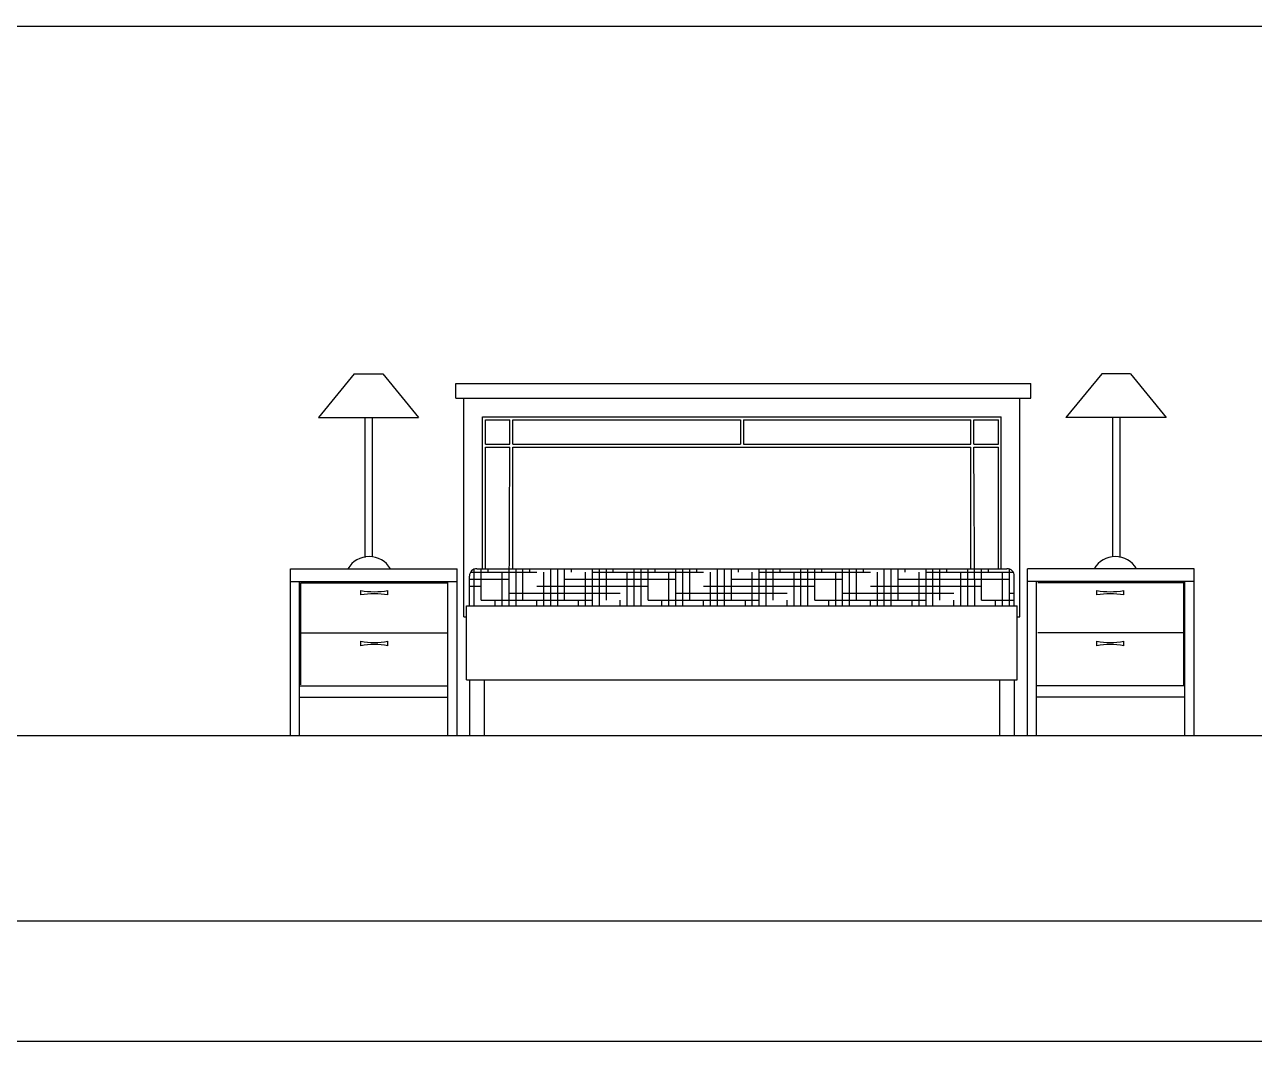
# Model space of a CAD drawing. Header units: inches. Extents: x 15.4 to 57.9, y 9.9 to 34.7.
# Drawn here: x 29.855 to 33.173, y 9.9 to 12.644 of the extents above; entities that cross this region are included whole.
import ezdxf

# ---------------------------------------------------------------- set-up
doc = ezdxf.new("R2010")
doc.units = ezdxf.units.IN
doc.header["$MEASUREMENT"] = 0
for name, color, linetype in [('02', 2, 'Continuous'), ('1', 1, 'Continuous'), ('kadrbm', 4, 'Continuous')]:
    doc.layers.add(name, color=color, linetype=linetype)

# ---------------------------------------------------------------- blocks, each defined once
blk = doc.blocks.new('kadrbm')
at = {"layer": 'kadrbm', "color": 4}
blk.add_lwpolyline([(0, 0), (0, 24.7972), (21, 24.7972), (21, 0), (0, 0)], close=True, dxfattribs=at)
blk.add_lwpolyline([(20.6631, 0.3257), (20.6631, 24.4603), (0.3369, 24.4603), (0.3369, 0.3257), (20.6631, 0.3257)], dxfattribs=at)

msp = doc.modelspace()

# ---------------------------------------------------------------- linework, layer by layer
at = {"layer": '02'}
for p, q in [((30.7443, 11.7015), (30.6478, 11.5838)), ((30.7443, 11.7015), (30.8215, 11.7015)), ((30.8215, 11.7015), (30.918, 11.5838)), ((32.7613, 11.7015), (32.6648, 11.5838)), ((32.8385, 11.7015), (32.7613, 11.7015)), ((32.8385, 11.7015), (32.935, 11.5838)), ((31.0183, 11.676), (32.5703, 11.676)), ((31.0183, 11.636), (31.0183, 11.676)), ((32.5703, 11.636), (32.5703, 11.676)), ((31.0183, 11.636), (32.5703, 11.636)), ((31.0403, 11.046), (31.0403, 11.636)), ((32.5403, 11.046), (32.5403, 11.636)), ((30.6478, 11.5838), (30.918, 11.5838)), ((30.7729, 11.5838), (30.7729, 11.2062)), ((30.7929, 11.5838), (30.7929, 11.2087)), ((31.0903, 11.586), (32.4903, 11.586)), ((31.0903, 11.176), (31.0903, 11.586)), ((32.4903, 11.176), (32.4903, 11.586)), ((32.935, 11.5838), (32.6648, 11.5838)), ((32.7899, 11.5838), (32.7899, 11.2087)), ((32.8099, 11.5838), (32.8099, 11.2062)), ((31.0983, 11.578), (31.1643, 11.578)), ((31.0983, 11.512), (31.0983, 11.578)), ((31.1643, 11.512), (31.1643, 11.578)), ((31.1723, 11.512), (31.1723, 11.578)), ((31.1723, 11.578), (31.7864, 11.578)), ((31.7864, 11.578), (31.7864, 11.512)), ((31.7944, 11.578), (32.4083, 11.578)), ((31.7944, 11.578), (31.7944, 11.512)), ((32.4083, 11.512), (32.4083, 11.578)), ((32.4163, 11.578), (32.4823, 11.578)), ((32.4163, 11.512), (32.4163, 11.578)), ((32.4823, 11.512), (32.4823, 11.578)), ((31.0983, 11.512), (31.1643, 11.512)), ((31.0983, 11.504), (31.1643, 11.504)), ((31.0983, 11.176), (31.0983, 11.504)), ((31.1622, 11.076), (31.1643, 11.504)), ((31.1723, 11.512), (31.7864, 11.512)), ((31.1723, 11.176), (31.1723, 11.504)), ((31.1723, 11.504), (32.4083, 11.504)), ((31.7944, 11.512), (32.4083, 11.512)), ((32.4083, 11.176), (32.4083, 11.504)), ((32.4163, 11.512), (32.4823, 11.512)), ((32.4185, 11.076), (32.4163, 11.504)), ((32.4163, 11.504), (32.4823, 11.504)), ((32.4823, 11.176), (32.4823, 11.504)), ((30.5721, 11.176), (31.0221, 11.176)), ((30.5721, 10.726), (30.5721, 11.176)), ((31.0221, 10.726), (31.0221, 11.176)), ((31.0553, 11.076), (31.0553, 11.156)), ((31.058, 11.1662), (31.2372, 11.1662)), ((31.0685, 11.076), (31.0685, 11.1748)), ((31.0753, 11.176), (32.5053, 11.176)), ((31.0872, 11.0912), (31.0872, 11.176)), ((31.106, 11.1662), (31.106, 11.176)), ((31.1435, 11.076), (31.1435, 11.1662)), ((31.181, 11.076), (31.181, 11.176)), ((31.1997, 11.0912), (31.1997, 11.176)), ((31.2185, 11.1662), (31.2185, 11.176)), ((31.256, 11.076), (31.256, 11.1662)), ((31.2747, 11.076), (31.2747, 11.176)), ((31.2935, 11.076), (31.2935, 11.176)), ((31.3122, 11.0912), (31.3122, 11.176)), ((31.331, 11.1662), (31.331, 11.176)), ((31.3685, 11.076), (31.3685, 11.1662)), ((31.3872, 11.076), (31.3872, 11.176)), ((31.3872, 11.1662), (31.6872, 11.1662)), ((31.406, 11.076), (31.406, 11.176)), ((31.4247, 11.0912), (31.4247, 11.176)), ((31.4435, 11.1662), (31.4435, 11.176)), ((31.481, 11.076), (31.481, 11.1662)), ((31.4997, 11.076), (31.4997, 11.176)), ((31.5185, 11.076), (31.5185, 11.176)), ((31.5372, 11.0912), (31.5372, 11.176)), ((31.556, 11.1662), (31.556, 11.176)), ((31.5935, 11.076), (31.5935, 11.1662)), ((31.6122, 11.076), (31.6122, 11.176)), ((31.631, 11.076), (31.631, 11.176)), ((31.6497, 11.0912), (31.6497, 11.176)), ((31.6685, 11.1662), (31.6685, 11.176)), ((31.706, 11.076), (31.706, 11.1662)), ((31.7247, 11.076), (31.7247, 11.176)), ((31.7435, 11.076), (31.7435, 11.176)), ((31.7622, 11.0912), (31.7622, 11.176)), ((31.781, 11.1662), (31.781, 11.176)), ((31.8185, 11.076), (31.8185, 11.1662)), ((31.8372, 11.076), (31.8372, 11.176)), ((31.8372, 11.1662), (32.1372, 11.1662)), ((31.856, 11.076), (31.856, 11.176)), ((31.8747, 11.0912), (31.8747, 11.176)), ((31.8935, 11.1662), (31.8935, 11.176)), ((31.931, 11.076), (31.931, 11.1662)), ((31.9497, 11.076), (31.9497, 11.176)), ((31.9685, 11.076), (31.9685, 11.176)), ((31.9872, 11.0912), (31.9872, 11.176)), ((32.006, 11.1662), (32.006, 11.176)), ((32.0435, 11.076), (32.0435, 11.1662)), ((32.0622, 11.076), (32.0622, 11.176)), ((32.081, 11.076), (32.081, 11.176)), ((32.0997, 11.0912), (32.0997, 11.176)), ((32.1185, 11.1662), (32.1185, 11.176)), ((32.156, 11.076), (32.156, 11.1662)), ((32.1747, 11.076), (32.1747, 11.176)), ((32.1935, 11.076), (32.1935, 11.176)), ((32.2122, 11.0912), (32.2122, 11.176)), ((32.231, 11.1662), (32.231, 11.176)), ((32.2685, 11.076), (32.2685, 11.1662)), ((32.2872, 11.076), (32.2872, 11.176)), ((32.2872, 11.1662), (32.5225, 11.1662)), ((32.306, 11.076), (32.306, 11.176)), ((32.3247, 11.0912), (32.3247, 11.176)), ((32.3435, 11.1662), (32.3435, 11.176)), ((32.381, 11.076), (32.381, 11.1662)), ((32.3997, 11.076), (32.3997, 11.176)), ((32.4372, 11.0912), (32.4372, 11.176)), ((32.456, 11.1662), (32.456, 11.176)), ((32.4935, 11.076), (32.4935, 11.1662)), ((32.5122, 11.076), (32.5122, 11.1748)), ((32.5253, 11.076), (32.5253, 11.156)), ((32.5607, 10.726), (32.5607, 11.176)), ((33.0107, 11.176), (32.5607, 11.176)), ((33.0107, 10.726), (33.0107, 11.176)), ((30.5721, 11.141), (31.0221, 11.141)), ((30.5971, 10.726), (30.5971, 11.141)), ((30.6001, 11.138), (30.9941, 11.138)), ((30.6001, 10.8625), (30.6001, 11.138)), ((30.7623, 11.105), (30.7623, 11.117)), ((30.835, 11.105), (30.835, 11.117)), ((30.9971, 10.726), (30.9971, 11.141)), ((31.0553, 11.1474), (31.1622, 11.1474)), ((31.0553, 11.1287), (31.0872, 11.1287)), ((31.2372, 11.1287), (31.5372, 11.1287)), ((31.3122, 11.1474), (31.6122, 11.1474)), ((31.6872, 11.1287), (31.9872, 11.1287)), ((31.7622, 11.1474), (32.0622, 11.1474)), ((32.1372, 11.1287), (32.4372, 11.1287)), ((32.2122, 11.1474), (32.5122, 11.1474)), ((33.0107, 11.141), (32.5607, 11.141)), ((32.5857, 10.726), (32.5857, 11.141)), ((32.9827, 11.138), (32.5887, 11.138)), ((32.7478, 11.105), (32.7478, 11.117)), ((32.8206, 11.105), (32.8206, 11.117)), ((32.9827, 10.8625), (32.9827, 11.138)), ((32.9857, 10.726), (32.9857, 11.141)), ((31.0872, 11.0912), (31.3872, 11.0912)), ((31.1247, 11.076), (31.1247, 11.0912)), ((31.1622, 11.1099), (31.4622, 11.1099)), ((31.2372, 11.076), (31.2372, 11.0912)), ((31.3497, 11.076), (31.3497, 11.0912)), ((31.4622, 11.076), (31.4622, 11.0912)), ((31.5372, 11.0912), (31.8372, 11.0912)), ((31.5747, 11.076), (31.5747, 11.0912)), ((31.6122, 11.1099), (31.9122, 11.1099)), ((31.6872, 11.076), (31.6872, 11.0912)), ((31.7997, 11.076), (31.7997, 11.0912)), ((31.9122, 11.076), (31.9122, 11.0912)), ((31.9872, 11.0912), (32.2872, 11.0912)), ((32.0247, 11.076), (32.0247, 11.0912)), ((32.0622, 11.1099), (32.3622, 11.1099)), ((32.1372, 11.076), (32.1372, 11.0912)), ((32.2497, 11.076), (32.2497, 11.0912)), ((32.3622, 11.076), (32.3622, 11.0912)), ((32.4372, 11.0912), (32.5253, 11.0912)), ((32.4747, 11.076), (32.4747, 11.0912)), ((32.5122, 11.1099), (32.5253, 11.1099)), ((31.0473, 11.076), (32.5333, 11.076)), ((31.0473, 10.876), (31.0473, 11.076)), ((32.5333, 10.876), (32.5333, 11.076)), ((31.0403, 11.046), (31.0473, 11.046)), ((32.5333, 11.046), (32.5403, 11.046)), ((30.6001, 11.0025), (30.9941, 11.0025)), ((32.9827, 11.0025), (32.5887, 11.0025)), ((30.7623, 10.968), (30.7623, 10.9801)), ((30.835, 10.968), (30.835, 10.9801)), ((32.7478, 10.968), (32.7478, 10.9801)), ((32.8206, 10.968), (32.8206, 10.9801)), ((30.5971, 10.8595), (30.9971, 10.8595)), ((31.0473, 10.876), (32.5333, 10.876)), ((31.0553, 10.876), (31.0553, 10.726)), ((31.0953, 10.876), (31.0953, 10.726)), ((32.4853, 10.876), (32.4853, 10.726)), ((32.5253, 10.876), (32.5253, 10.726)), ((32.9857, 10.8595), (32.5857, 10.8595)), ((30.5971, 10.8295), (30.9971, 10.8295)), ((32.9857, 10.8295), (32.5857, 10.8295)), ((30.4563, 10.726), (33.1076, 10.726))]:
    msp.add_line(p, q, dxfattribs=at)
for centre, radius, start, end in [((30.7848, 11.1418), 0.0669, 30.7544, 149.2456), ((32.798, 11.1418), 0.0669, 30.7544, 149.2456), ((31.0753, 11.156), 0.02, 90, 180), ((32.5053, 11.156), 0.02, 0, 90), ((30.7986, 11.3239), 0.21, 260.0335, 279.9665), ((32.7842, 11.3239), 0.21, 260.0335, 279.9665), ((30.7986, 10.8982), 0.21, 80.0335, 99.9665), ((32.7842, 10.8982), 0.21, 80.0335, 99.9665), ((30.7986, 11.1869), 0.21, 260.0335, 279.9665), ((30.7986, 10.7612), 0.21, 80.0335, 99.9665), ((32.7842, 11.1869), 0.21, 260.0335, 279.9665), ((32.7842, 10.7612), 0.21, 80.0335, 99.9665)]:
    msp.add_arc(centre, radius, start, end, dxfattribs=at)
at = {"layer": '1'}
for p, q in [((15.7844, 12.6401), (36.0806, 12.6401)), ((15.7844, 10.726), (36.0806, 10.726))]:
    msp.add_line(p, q, dxfattribs=at)

# ---------------------------------------------------------------- block references
at = {"layer": 'kadrbm'}
msp.add_blockref('kadrbm', (15.4175, 9.9004), dxfattribs=at)

doc.saveas('drawing.dxf')
